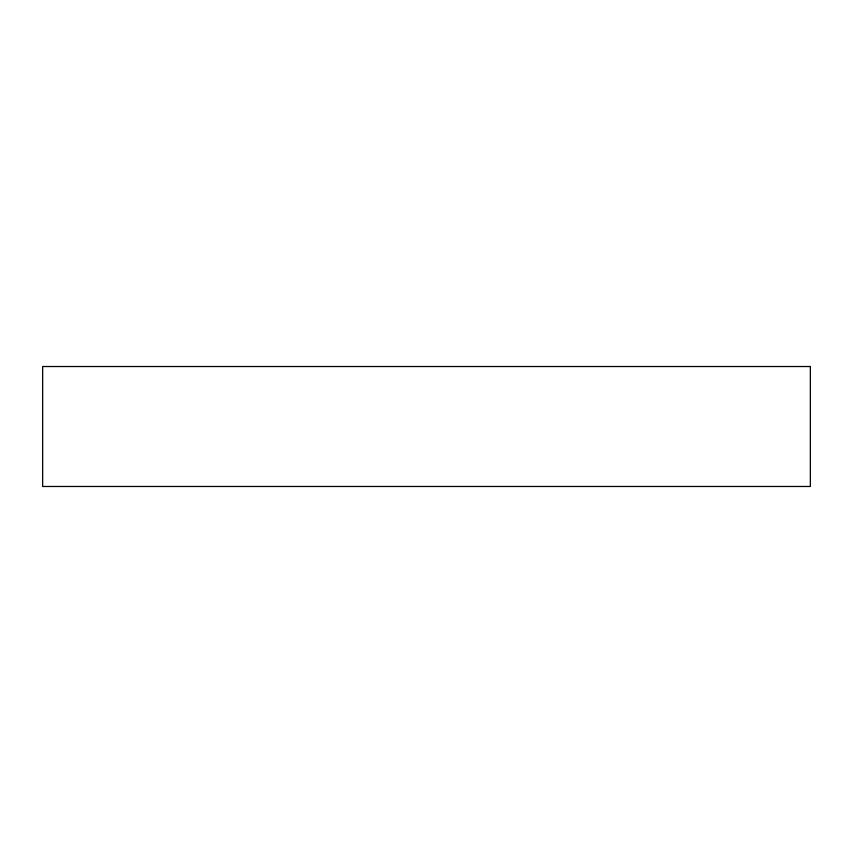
<?xml version="1.0" encoding="UTF-8"?>
<svg xmlns="http://www.w3.org/2000/svg" width="853" height="853" viewBox="0 0 853 853"><rect width="100%" height="100%" fill="white"/><g stroke="black" fill="none" stroke-linecap="round" stroke-linejoin="round"><path stroke-width="1.28" d="M810.35 366.523L42.65 366.523L42.65 486.477L810.35 486.477L810.35 366.523"/></g></svg>
